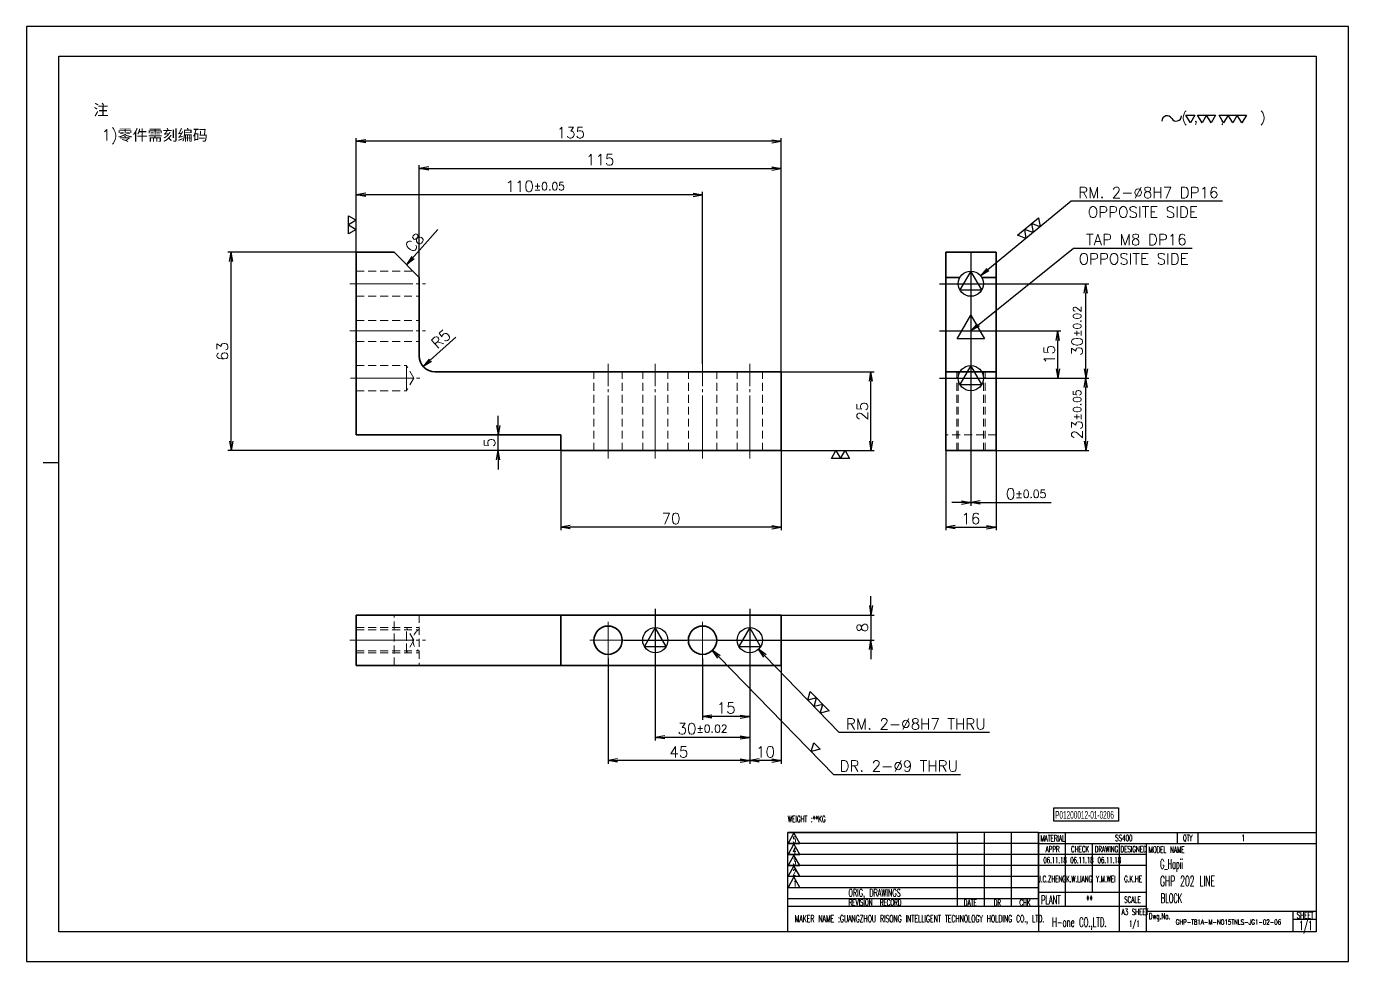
# Model space of a CAD drawing. Header units: millimetres. Extents: x 5606 to 13175, y -3239 to -2051.
# Drawn here: x 9297.2 to 9717.2, y -3239.2 to -2942.2 of the extents above; entities that cross this region are included whole.
import ezdxf
from ezdxf.enums import TextEntityAlignment as Align

# ---------------------------------------------------------------- set-up
doc = ezdxf.new("R2010")
doc.units = ezdxf.units.MM
doc.linetypes.add('CENTER-HOKUTO', pattern=[23, 20, -1, 1, -1])
doc.linetypes.add('HIDDEN-HOKUTO', pattern=[3.8, 2.5, -1.3])
doc.layers.add('AM_7', color=2, linetype='CENTER-HOKUTO', lineweight=30)
doc.layers.add('AM_HID', color=1, linetype='HIDDEN-HOKUTO', lineweight=25)
doc.layers.add('title_frame', color=7, linetype='Continuous')
doc.layers.add('word_dim', color=253, linetype='Continuous')
doc.styles.add('MX_NOTE_STANDARD', font='txt.shx', dxfattribs={"bigfont": 'bigfont.shx'})
doc.styles.get("Standard").update_dxf_attribs({"font": 'romans.shx', "bigfont": 'bigfont.shx'})
doc.dimstyles.new('RS1-1', dxfattribs={"dimtxt": 3.5, "dimasz": 3, "dimexe": 1, "dimexo": 0, "dimgap": 1, "dimtad": 3, "dimdsep": 46, "dimtxsty": 'Standard', "dimblk1": 'OPEN', "dimblk2": 'OPEN', "dimsah": 1, "dimcen": 0, "dimclrd": 256, "dimclre": 256, "dimclrt": 3, "dimazin": 2, "dimtfac": 1, "dimtmove": 0, "dimatfit": 3, "dimldrblk": 'OPEN', "dimfxl": 0, "dimtolj": 1, "dimtzin": 0, "dimarcsym": 0})

# ---------------------------------------------------------------- blocks, each defined once
blk = doc.blocks.new('A$C404331B6')
at = {"layer": 'title_frame'}
for p, q in [((0, -31.5), (0, 0)), ((0, 0), (53.9, 0)), ((79.62, 0), (0, 0)), ((53.9, -23.5), (53.9, 0)), ((62.48, -23.5), (62.48, 0)), ((62.48, -23.5), (62.48, 0)), ((71.05, -23.5), (71.05, 0)), ((71.05, -23.5), (71.05, 0)), ((79.62, 0), (79.62, -31.5)), ((79.62, 0), (167.83, 0)), ((88.2, -23.5), (88.2, 0)), ((123.73, 0), (123.73, -3.5)), ((130.3, 0), (130.3, -3.5)), ((53.9, -3.5), (0, -3.5)), ((79.62, -3.5), (0, -3.5)), ((1.98, -0.12), (0.1, -3.45)), ((0.1, -3.45), (3.86, -3.45)), ((1.98, -3.6), (0.1, -6.92)), ((3.86, -3.45), (1.98, -0.12)), ((3.86, -6.92), (1.98, -3.6)), ((79.62, -3.5), (167.83, -3.5)), ((96.78, -18.9), (96.78, -3.5)), ((105.35, -31.5), (105.35, -3.5)), ((113.92, -31.5), (113.92, -3.5)), ((53.9, -7), (0, -7)), ((79.62, -7), (0, -7)), ((0.1, -6.92), (3.86, -6.92)), ((1.98, -7.13), (0.1, -10.45)), ((3.86, -10.45), (1.98, -7.13)), ((113.92, -7), (79.62, -7)), ((53.9, -10.5), (0, -10.5)), ((79.62, -10.5), (0, -10.5)), ((0.1, -10.45), (3.86, -10.45)), ((1.98, -10.54), (0.1, -13.87)), ((3.86, -13.87), (1.98, -10.54)), ((113.92, -10.5), (79.62, -10.5)), ((53.9, -14), (0, -14)), ((79.62, -14), (0, -14)), ((0.1, -13.87), (3.86, -13.87)), ((1.98, -14.07), (0.1, -17.4)), ((3.86, -17.4), (1.98, -14.07)), ((53.9, -17.5), (0, -17.5)), ((79.62, -17.5), (0, -17.5)), ((53.9, -21), (0, -21)), ((79.62, -21), (0, -21)), ((0.1, -17.4), (3.86, -17.4)), ((79.62, -18.9), (113.92, -18.9)), ((79.62, -23.5), (0, -23.5)), ((113.92, -23.5), (79.62, -23.5)), ((113.92, -25), (167.83, -25)), ((160.48, -25), (160.48, -31.5)), ((160.48, -27.5), (167.83, -27.5)), ((167.83, -31.5), (0, -31.5))]:
    blk.add_line(p, q, dxfattribs=at)
at = {"layer": 'title_frame', "color": 3, "style": 'MX_NOTE_STANDARD', "width": 0.5341}
for s, height, p in [('5', 1.92, (1.59, -3.22)), ('MATERIAL', 1.973, (80.3, -2.79)), ('QTY', 1.973, (125.5, -2.7)), ('4', 1.92, (1.59, -6.7)), ('3', 1.92, (1.59, -10.23)), ('APPR', 1.973, (81.89, -6.26)), ('CHECK', 1.973, (89.99, -6.26)), ('DRAWING', 1.973, (97.51, -6.26)), ('DESIGNED', 1.973, (105.7, -6.26)), ('MODEL NAME', 1.973, (114.63, -6.41)), ('2', 1.92, (1.59, -13.64)), ('1', 1.92, (1.78, -17.17)), ('ORIG, DRAWINGS', 2.4112, (19.27, -20.34)), ('PLANT', 2.74, (80.46, -22.73)), ('SCALE', 1.973, (106.88, -22.28)), ('REVISION  RECORD', 1.9728, (19.32, -23.18)), ('DATE', 1.973, (55.94, -23.26)), ('DR', 1.973, (65.43, -23.27)), ('CHK', 1.973, (73.61, -23.23)), ('MAKER NAME :GUANGZHOU RISONG INTELLIGENT TECHNOLOGY HOLDING CO., LTD.', 2.16, (2.22, -28.43)), ('Dwg.No.', 1.973, (114.71, -27.52)), ('SHEET', 1.973, (161.71, -27.29))]:
    blk.add_text(s, height=height, dxfattribs=at).set_placement(p)
blk = doc.blocks.new('shiage0')
at = {"layer": 'word_dim', "color": 3, "linetype": 'Continuous'}
for centre, start, end in [((1.69, 0), 30, 180), ((4.61, 1.69), 210, 0)]:
    blk.add_arc(centre, 1.69, start, end, dxfattribs=at)
blk = doc.blocks.new('10')
at = {"layer": 'title_frame', "color": 3, "linetype": 'Continuous'}
for points in [[(9.63, 2.65), (8.18, 5.15), (11.07, 5.15)], [(13.31, 2.65), (11.86, 5.15), (17.64, 5.15), (16.2, 2.65), (14.75, 5.15)], [(20.17, 2.65), (18.73, 5.15), (27.4, 5.15), (25.95, 2.65), (24.51, 5.15), (23.06, 2.65), (21.62, 5.15)]]:
    blk.add_lwpolyline(points, close=True, dxfattribs=at)
blk.add_blockref('shiage0', (0.52, 3.24), dxfattribs=at)
blk.add_text('( ,   ,     )', height=3, dxfattribs=at).set_placement((6.84, 2.97))
blk = doc.blocks.new('_Open')
at = {"color": 0, "lineweight": -2}
for p, q in [((-1, 0.17), (0, 0)), ((-1, -0.17), (0, 0)), ((0, 0), (-1, 0))]:
    blk.add_line(p, q, dxfattribs=at)
blk = doc.blocks.new('*D114')
at = {"layer": 'DEFPOINTS', "color": 0, "linetype": 'Continuous', "ltscale": 2}
for p in [(9536.93, -3051.89), (9565.44, -3051.89), (9536.93, -3076.89)]:
    blk.add_point(p, dxfattribs=at)
at = {"layer": 'word_dim', "linetype": 'Continuous', "lineweight": -2, "ltscale": 2}
for p, q in [((9536.93, -3051.89), (9566.44, -3051.89)), ((9565.44, -3073.89), (9565.44, -3054.89)), ((9536.93, -3076.89), (9566.44, -3076.89))]:
    blk.add_line(p, q, dxfattribs=at)
at = {"layer": 'word_dim', "linetype": 'Continuous', "lineweight": -2, "ltscale": 2, "xscale": 3, "yscale": 3, "zscale": 3}
for p, rotation in [((9565.44, -3051.89), 90), ((9565.44, -3076.89), 270)]:
    blk.add_blockref('_Open', p, dxfattribs=dict(at, rotation=rotation))
at = {"layer": 'word_dim', "color": 3, "linetype": 'Continuous', "ltscale": 2, "insert": (9562.69, -3064.39), "char_height": 3.5, "attachment_point": 5, "rotation": 90}
blk.add_mtext('\\A1;25', dxfattribs=at)
blk = doc.blocks.new('*D115')
at = {"layer": 'DEFPOINTS', "color": 0, "linetype": 'Continuous', "ltscale": 2}
for p in [(9466.93, -3076.89), (9536.93, -3076.89), (9466.93, -3101.23)]:
    blk.add_point(p, dxfattribs=at)
at = {"layer": 'word_dim', "linetype": 'Continuous', "lineweight": -2, "ltscale": 2}
for p, q in [((9466.93, -3076.89), (9466.93, -3102.23)), ((9536.93, -3076.89), (9536.93, -3102.23)), ((9533.93, -3101.23), (9469.93, -3101.23))]:
    blk.add_line(p, q, dxfattribs=at)
at = {"layer": 'word_dim', "linetype": 'Continuous', "lineweight": -2, "ltscale": 2, "xscale": 3, "yscale": 3, "zscale": 3, "rotation": 180}
blk.add_blockref('_Open', (9466.93, -3101.23), dxfattribs=at)
at = {"layer": 'word_dim', "linetype": 'Continuous', "lineweight": -2, "ltscale": 2, "xscale": 3, "yscale": 3, "zscale": 3}
blk.add_blockref('_Open', (9536.93, -3101.23), dxfattribs=at)
at = {"layer": 'word_dim', "color": 3, "linetype": 'Continuous', "ltscale": 2, "insert": (9501.93, -3098.48), "char_height": 3.5, "attachment_point": 5}
blk.add_mtext('\\A1;70', dxfattribs=at)
blk = doc.blocks.new('*D116')
at = {"layer": 'DEFPOINTS', "color": 0, "linetype": 'Continuous', "ltscale": 2}
for p in [(9401.93, -2978.67), (9401.93, -3013.89), (9536.93, -3051.89)]:
    blk.add_point(p, dxfattribs=at)
at = {"layer": 'word_dim', "linetype": 'Continuous', "lineweight": -2, "ltscale": 2}
for p, q in [((9401.93, -3013.89), (9401.93, -2977.67)), ((9536.93, -3051.89), (9536.93, -2977.67)), ((9533.93, -2978.67), (9404.93, -2978.67))]:
    blk.add_line(p, q, dxfattribs=at)
at = {"layer": 'word_dim', "linetype": 'Continuous', "lineweight": -2, "ltscale": 2, "xscale": 3, "yscale": 3, "zscale": 3, "rotation": 180}
blk.add_blockref('_Open', (9401.93, -2978.67), dxfattribs=at)
at = {"layer": 'word_dim', "linetype": 'Continuous', "lineweight": -2, "ltscale": 2, "xscale": 3, "yscale": 3, "zscale": 3}
blk.add_blockref('_Open', (9536.93, -2978.67), dxfattribs=at)
at = {"layer": 'word_dim', "color": 3, "linetype": 'Continuous', "ltscale": 2, "insert": (9470.07, -2975.92), "char_height": 3.5, "attachment_point": 5}
blk.add_mtext('\\A1;135', dxfattribs=at)
blk = doc.blocks.new('*D117')
at = {"layer": 'DEFPOINTS', "color": 0, "linetype": 'Continuous', "ltscale": 2}
for p in [(9536.93, -2987.28), (9421.93, -3021.89), (9536.93, -3051.89)]:
    blk.add_point(p, dxfattribs=at)
at = {"layer": 'word_dim', "linetype": 'Continuous', "lineweight": -2, "ltscale": 2}
for p, q in [((9421.93, -3021.89), (9421.93, -2986.28)), ((9424.93, -2987.28), (9533.93, -2987.28)), ((9536.93, -3051.89), (9536.93, -2986.28))]:
    blk.add_line(p, q, dxfattribs=at)
at = {"layer": 'word_dim', "linetype": 'Continuous', "lineweight": -2, "ltscale": 2, "xscale": 3, "yscale": 3, "zscale": 3, "rotation": 180}
blk.add_blockref('_Open', (9421.93, -2987.28), dxfattribs=at)
at = {"layer": 'word_dim', "linetype": 'Continuous', "lineweight": -2, "ltscale": 2, "xscale": 3, "yscale": 3, "zscale": 3}
blk.add_blockref('_Open', (9536.93, -2987.28), dxfattribs=at)
at = {"layer": 'word_dim', "color": 3, "linetype": 'Continuous', "ltscale": 2, "insert": (9479.43, -2984.53), "char_height": 3.5, "attachment_point": 5}
blk.add_mtext('\\A1;115', dxfattribs=at)
blk = doc.blocks.new('*D118')
at = {"layer": 'DEFPOINTS', "color": 0, "linetype": 'Continuous', "ltscale": 2}
for p in [(9426.93, -3046.89), (9423.22, -3050.25)]:
    blk.add_point(p, dxfattribs=at)
at = {"layer": 'word_dim', "linetype": 'Continuous', "lineweight": -2, "ltscale": 2}
blk.add_line((9433.51, -3040.93), (9425.45, -3048.23), dxfattribs=at)
at = {"layer": 'word_dim', "linetype": 'Continuous', "lineweight": -2, "ltscale": 2, "xscale": 3, "yscale": 3, "zscale": 3, "rotation": 222.1632521330685}
blk.add_blockref('_Open', (9423.22, -3050.25), dxfattribs=at)
at = {"layer": 'word_dim', "color": 3, "linetype": 'Continuous', "ltscale": 2, "insert": (9428.83, -3041.46), "char_height": 3.5, "attachment_point": 5, "rotation": 42.1633}
blk.add_mtext('\\A1;R5', dxfattribs=at)
blk = doc.blocks.new('*D119')
at = {"layer": 'DEFPOINTS', "color": 0, "linetype": 'Continuous', "ltscale": 2}
for p in [(9362.18, -3013.89), (9401.93, -3013.89), (9466.93, -3076.89)]:
    blk.add_point(p, dxfattribs=at)
at = {"layer": 'word_dim', "linetype": 'Continuous', "lineweight": -2, "ltscale": 2}
for p, q in [((9401.93, -3013.89), (9361.18, -3013.89)), ((9362.18, -3073.89), (9362.18, -3016.89)), ((9466.93, -3076.89), (9361.18, -3076.89))]:
    blk.add_line(p, q, dxfattribs=at)
at = {"layer": 'word_dim', "linetype": 'Continuous', "lineweight": -2, "ltscale": 2, "xscale": 3, "yscale": 3, "zscale": 3}
for p, rotation in [((9362.18, -3013.89), 90), ((9362.18, -3076.89), 270)]:
    blk.add_blockref('_Open', p, dxfattribs=dict(at, rotation=rotation))
at = {"layer": 'word_dim', "color": 3, "linetype": 'Continuous', "ltscale": 2, "insert": (9359.43, -3045.39), "char_height": 3.5, "attachment_point": 5, "rotation": 90}
blk.add_mtext('\\A1;63', dxfattribs=at)
blk = doc.blocks.new('*D120')
at = {"layer": 'DEFPOINTS', "color": 0, "linetype": 'Continuous', "ltscale": 2}
for p in [(9447.04, -3071.89), (9466.93, -3071.89), (9466.93, -3076.89)]:
    blk.add_point(p, dxfattribs=at)
at = {"layer": 'word_dim', "linetype": 'Continuous', "lineweight": -2, "ltscale": 2}
for p, q in [((9447.04, -3068.89), (9447.04, -3065.89)), ((9466.93, -3071.89), (9446.04, -3071.89)), ((9447.04, -3076.89), (9447.04, -3071.89)), ((9466.93, -3076.89), (9446.04, -3076.89)), ((9447.04, -3079.89), (9447.04, -3082.89))]:
    blk.add_line(p, q, dxfattribs=at)
at = {"layer": 'word_dim', "linetype": 'Continuous', "lineweight": -2, "ltscale": 2, "xscale": 3, "yscale": 3, "zscale": 3}
for p, rotation in [((9447.04, -3071.89), 270), ((9447.04, -3076.89), 90)]:
    blk.add_blockref('_Open', p, dxfattribs=dict(at, rotation=rotation))
at = {"layer": 'word_dim', "color": 3, "linetype": 'Continuous', "ltscale": 2, "insert": (9444.29, -3074.39), "char_height": 3.5, "attachment_point": 5, "rotation": 90}
blk.add_mtext('\\A1;5', dxfattribs=at)
blk = doc.blocks.new('*D121')
at = {"layer": 'DEFPOINTS', "color": 0, "linetype": 'Continuous', "ltscale": 2}
for p in [(9589.17, -3076.89), (9605.17, -3076.89), (9605.17, -3101.23)]:
    blk.add_point(p, dxfattribs=at)
at = {"layer": 'word_dim', "linetype": 'Continuous', "lineweight": -2, "ltscale": 2}
for p, q in [((9589.17, -3076.89), (9589.17, -3102.23)), ((9605.17, -3076.89), (9605.17, -3102.23)), ((9592.17, -3101.23), (9602.17, -3101.23))]:
    blk.add_line(p, q, dxfattribs=at)
at = {"layer": 'word_dim', "linetype": 'Continuous', "lineweight": -2, "ltscale": 2, "xscale": 3, "yscale": 3, "zscale": 3, "rotation": 180}
blk.add_blockref('_Open', (9589.17, -3101.23), dxfattribs=at)
at = {"layer": 'word_dim', "linetype": 'Continuous', "lineweight": -2, "ltscale": 2, "xscale": 3, "yscale": 3, "zscale": 3}
blk.add_blockref('_Open', (9605.17, -3101.23), dxfattribs=at)
at = {"layer": 'word_dim', "color": 3, "linetype": 'Continuous', "ltscale": 2, "insert": (9597.17, -3098.48), "char_height": 3.5, "attachment_point": 5}
blk.add_mtext('\\A1;16', dxfattribs=at)
blk = doc.blocks.new('MARK_8PIN')
at = {"color": 3, "linetype": 'Continuous'}
blk.add_lwpolyline([(0, 4), (-3.46, -2), (3.46, -2)], close=True, dxfattribs=at)
blk.add_circle((0, 0), 4, dxfattribs=at)
blk = doc.blocks.new('MARK_CENTER')
at = {"color": 2, "linetype": 'CENTER-HOKUTO'}
for p, q in [((0, 10), (0, -10)), ((-10, 0), (10, 0))]:
    blk.add_line(p, q, dxfattribs=at)
blk = doc.blocks.new('*D122')
at = {"layer": 'DEFPOINTS', "color": 0, "linetype": 'Continuous', "ltscale": 2}
for p in [(9536.93, -3129.13), (9536.93, -3137.13), (9565.44, -3137.13)]:
    blk.add_point(p, dxfattribs=at)
at = {"layer": 'word_dim', "linetype": 'Continuous', "lineweight": -2, "ltscale": 2}
for p, q in [((9565.44, -3126.13), (9565.44, -3123.13)), ((9536.93, -3129.13), (9566.44, -3129.13)), ((9565.44, -3129.13), (9565.44, -3137.13)), ((9536.93, -3137.13), (9566.44, -3137.13)), ((9565.44, -3140.13), (9565.44, -3143.13))]:
    blk.add_line(p, q, dxfattribs=at)
at = {"layer": 'word_dim', "linetype": 'Continuous', "lineweight": -2, "ltscale": 2, "xscale": 3, "yscale": 3, "zscale": 3}
for p, rotation in [((9565.44, -3129.13), 270), ((9565.44, -3137.13), 90)]:
    blk.add_blockref('_Open', p, dxfattribs=dict(at, rotation=rotation))
at = {"layer": 'word_dim', "color": 3, "linetype": 'Continuous', "ltscale": 2, "insert": (9562.69, -3133.13), "char_height": 3.5, "attachment_point": 5, "rotation": 90}
blk.add_mtext('\\A1;8', dxfattribs=at)
blk = doc.blocks.new('*D123')
at = {"layer": 'DEFPOINTS', "color": 0, "linetype": 'Continuous', "ltscale": 2}
for p in [(9536.93, -3145.13), (9526.93, -3147.13), (9526.93, -3175.36)]:
    blk.add_point(p, dxfattribs=at)
at = {"layer": 'word_dim', "linetype": 'Continuous', "lineweight": -2, "ltscale": 2}
for p, q in [((9536.93, -3145.13), (9536.93, -3176.36)), ((9526.93, -3147.13), (9526.93, -3176.36)), ((9533.93, -3175.36), (9529.93, -3175.36))]:
    blk.add_line(p, q, dxfattribs=at)
at = {"layer": 'word_dim', "linetype": 'Continuous', "lineweight": -2, "ltscale": 2, "xscale": 3, "yscale": 3, "zscale": 3, "rotation": 180}
blk.add_blockref('_Open', (9526.93, -3175.36), dxfattribs=at)
at = {"layer": 'word_dim', "linetype": 'Continuous', "lineweight": -2, "ltscale": 2, "xscale": 3, "yscale": 3, "zscale": 3}
blk.add_blockref('_Open', (9536.93, -3175.36), dxfattribs=at)
at = {"layer": 'word_dim', "color": 3, "linetype": 'Continuous', "ltscale": 2, "insert": (9531.93, -3172.61), "char_height": 3.5, "attachment_point": 5}
blk.add_mtext('\\A1;10', dxfattribs=at)
blk = doc.blocks.new('*D124')
at = {"layer": 'DEFPOINTS', "color": 0, "linetype": 'Continuous', "ltscale": 2}
for p in [(9496.93, -3147.13), (9526.93, -3147.13), (9496.93, -3167.99)]:
    blk.add_point(p, dxfattribs=at)
at = {"layer": 'word_dim', "linetype": 'Continuous', "lineweight": -2, "ltscale": 2}
for p, q in [((9496.93, -3147.13), (9496.93, -3168.99)), ((9526.93, -3147.13), (9526.93, -3168.99)), ((9523.93, -3167.99), (9499.93, -3167.99))]:
    blk.add_line(p, q, dxfattribs=at)
at = {"layer": 'word_dim', "linetype": 'Continuous', "lineweight": -2, "ltscale": 2, "xscale": 3, "yscale": 3, "zscale": 3, "rotation": 180}
blk.add_blockref('_Open', (9496.93, -3167.99), dxfattribs=at)
at = {"layer": 'word_dim', "linetype": 'Continuous', "lineweight": -2, "ltscale": 2, "xscale": 3, "yscale": 3, "zscale": 3}
blk.add_blockref('_Open', (9526.93, -3167.99), dxfattribs=at)
at = {"layer": 'word_dim', "color": 3, "linetype": 'Continuous', "ltscale": 2, "insert": (9511.93, -3165.24), "char_height": 3.5, "attachment_point": 5}
blk.add_mtext('\\A1;30{\\H0.715x;%%p0.02}', dxfattribs=at)
blk = doc.blocks.new('*D125')
at = {"layer": 'DEFPOINTS', "color": 0, "linetype": 'Continuous', "ltscale": 2}
for p in [(9511.93, -3142.98), (9526.93, -3147.13), (9511.93, -3161.41)]:
    blk.add_point(p, dxfattribs=at)
at = {"layer": 'word_dim', "linetype": 'Continuous', "lineweight": -2, "ltscale": 2}
for p, q in [((9511.93, -3142.98), (9511.93, -3162.41)), ((9526.93, -3147.13), (9526.93, -3162.41)), ((9523.93, -3161.41), (9514.93, -3161.41))]:
    blk.add_line(p, q, dxfattribs=at)
at = {"layer": 'word_dim', "linetype": 'Continuous', "lineweight": -2, "ltscale": 2, "xscale": 3, "yscale": 3, "zscale": 3, "rotation": 180}
blk.add_blockref('_Open', (9511.93, -3161.41), dxfattribs=at)
at = {"layer": 'word_dim', "linetype": 'Continuous', "lineweight": -2, "ltscale": 2, "xscale": 3, "yscale": 3, "zscale": 3}
blk.add_blockref('_Open', (9526.93, -3161.41), dxfattribs=at)
at = {"layer": 'word_dim', "color": 3, "linetype": 'Continuous', "ltscale": 2, "insert": (9519.43, -3158.66), "char_height": 3.5, "attachment_point": 5}
blk.add_mtext('\\A1;15', dxfattribs=at)
blk = doc.blocks.new('*D126')
at = {"layer": 'DEFPOINTS', "color": 0, "linetype": 'Continuous', "ltscale": 2}
for p in [(9481.93, -3142.98), (9526.93, -3147.13), (9481.93, -3175.36)]:
    blk.add_point(p, dxfattribs=at)
at = {"layer": 'word_dim', "linetype": 'Continuous', "lineweight": -2, "ltscale": 2}
for p, q in [((9481.93, -3142.98), (9481.93, -3176.36)), ((9526.93, -3147.13), (9526.93, -3176.36)), ((9523.93, -3175.36), (9484.93, -3175.36))]:
    blk.add_line(p, q, dxfattribs=at)
at = {"layer": 'word_dim', "linetype": 'Continuous', "lineweight": -2, "ltscale": 2, "xscale": 3, "yscale": 3, "zscale": 3, "rotation": 180}
blk.add_blockref('_Open', (9481.93, -3175.36), dxfattribs=at)
at = {"layer": 'word_dim', "linetype": 'Continuous', "lineweight": -2, "ltscale": 2, "xscale": 3, "yscale": 3, "zscale": 3}
blk.add_blockref('_Open', (9526.93, -3175.36), dxfattribs=at)
at = {"layer": 'word_dim', "color": 3, "linetype": 'Continuous', "ltscale": 2, "insert": (9504.43, -3172.61), "char_height": 3.5, "attachment_point": 5}
blk.add_mtext('\\A1;45', dxfattribs=at)
blk = doc.blocks.new('*D127')
at = {"layer": 'DEFPOINTS', "color": 0, "linetype": 'Continuous', "ltscale": 2}
for p in [(9524.15, -3134.26), (9529.71, -3140.01)]:
    blk.add_point(p, dxfattribs=at)
at = {"layer": 'word_dim', "linetype": 'Continuous', "lineweight": -2, "ltscale": 2}
for p, q in [((9555.34, -3166.49), (9531.8, -3142.16)), ((9603.04, -3166.49), (9555.34, -3166.49))]:
    blk.add_line(p, q, dxfattribs=at)
at = {"layer": 'word_dim', "linetype": 'Continuous', "lineweight": -2, "ltscale": 2, "xscale": 3, "yscale": 3, "zscale": 3, "rotation": 134.0529559929655}
blk.add_blockref('_Open', (9529.71, -3140.01), dxfattribs=at)
at = {"layer": 'word_dim', "color": 3, "linetype": 'Continuous', "ltscale": 2, "insert": (9579.69, -3163.74), "char_height": 3.5, "attachment_point": 5}
blk.add_mtext('\\A1;RM. 2-∅8H7 THRU', dxfattribs=at)
blk = doc.blocks.new('shiage3')
at = {"layer": 'word_dim', "color": 3, "linetype": 'Continuous'}
for p, q in [((-1.44, 2.5), (7.22, 2.5)), ((0, 0), (-1.44, 2.5)), ((1.44, 2.5), (0, 0)), ((2.89, 0), (1.44, 2.5)), ((4.33, 2.5), (2.89, 0)), ((5.77, 0), (4.33, 2.5)), ((7.22, 2.5), (5.77, 0))]:
    blk.add_line(p, q, dxfattribs=at)
blk = doc.blocks.new('*D128')
at = {"layer": 'DEFPOINTS', "color": 0, "linetype": 'Continuous', "ltscale": 2}
for p in [(9508.78, -3133.91), (9515.08, -3140.35)]:
    blk.add_point(p, dxfattribs=at)
at = {"layer": 'word_dim', "linetype": 'Continuous', "lineweight": -2, "ltscale": 2}
for p, q in [((9553.68, -3179.85), (9517.17, -3142.49)), ((9593.88, -3179.85), (9553.68, -3179.85))]:
    blk.add_line(p, q, dxfattribs=at)
at = {"layer": 'word_dim', "linetype": 'Continuous', "lineweight": -2, "ltscale": 2, "xscale": 3, "yscale": 3, "zscale": 3, "rotation": 134.3438970497246}
blk.add_blockref('_Open', (9515.08, -3140.35), dxfattribs=at)
at = {"layer": 'word_dim', "color": 3, "linetype": 'Continuous', "ltscale": 2, "insert": (9574.28, -3177.1), "char_height": 3.5, "attachment_point": 5}
blk.add_mtext('\\A1;DR. 2-∅9 THRU', dxfattribs=at)
blk = doc.blocks.new('shiage1')
at = {"layer": 'word_dim', "color": 3, "linetype": 'Continuous'}
for p, q in [((0, 0), (-1.44, 2.5)), ((-1.44, 2.5), (1.44, 2.5)), ((1.44, 2.5), (0, 0))]:
    blk.add_line(p, q, dxfattribs=at)
blk = doc.blocks.new('*D129')
at = {"layer": 'DEFPOINTS', "color": 0, "linetype": 'Continuous', "ltscale": 2}
for p in [(9401.93, -2995.7), (9401.93, -3013.89), (9511.93, -3049.39)]:
    blk.add_point(p, dxfattribs=at)
at = {"layer": 'word_dim', "linetype": 'Continuous', "lineweight": -2, "ltscale": 2}
for p, q in [((9401.93, -3013.89), (9401.93, -2994.7)), ((9508.93, -2995.7), (9404.93, -2995.7)), ((9511.93, -3049.39), (9511.93, -2994.7))]:
    blk.add_line(p, q, dxfattribs=at)
at = {"layer": 'word_dim', "linetype": 'Continuous', "lineweight": -2, "ltscale": 2, "xscale": 3, "yscale": 3, "zscale": 3, "rotation": 180}
blk.add_blockref('_Open', (9401.93, -2995.7), dxfattribs=at)
at = {"layer": 'word_dim', "linetype": 'Continuous', "lineweight": -2, "ltscale": 2, "xscale": 3, "yscale": 3, "zscale": 3}
blk.add_blockref('_Open', (9511.93, -2995.7), dxfattribs=at)
at = {"layer": 'word_dim', "color": 3, "linetype": 'Continuous', "ltscale": 2, "insert": (9458.77, -2992.95), "char_height": 3.5, "attachment_point": 5}
blk.add_mtext('\\A1;110{\\H0.715x;%%p0.05}', dxfattribs=at)
blk = doc.blocks.new('MARK_M8BOLT')
at = {"color": 3, "linetype": 'Continuous'}
for p, q in [((-2.17, -1.25), (0, 2.5)), ((0, 2.5), (2.17, -1.25)), ((2.17, -1.25), (-2.17, -1.25))]:
    blk.add_line(p, q, dxfattribs=at)
blk = doc.blocks.new('*D130')
at = {"layer": 'DEFPOINTS', "color": 0, "linetype": 'Continuous', "ltscale": 2}
for p in [(9607.17, -3053.89), (9633.68, -3053.89), (9605.17, -3076.89)]:
    blk.add_point(p, dxfattribs=at)
at = {"layer": 'word_dim', "linetype": 'Continuous', "lineweight": -2, "ltscale": 2}
for p, q in [((9607.17, -3053.89), (9634.68, -3053.89)), ((9633.68, -3073.89), (9633.68, -3056.89)), ((9605.17, -3076.89), (9634.68, -3076.89))]:
    blk.add_line(p, q, dxfattribs=at)
at = {"layer": 'word_dim', "linetype": 'Continuous', "lineweight": -2, "ltscale": 2, "xscale": 3, "yscale": 3, "zscale": 3}
for p, rotation in [((9633.68, -3053.89), 90), ((9633.68, -3076.89), 270)]:
    blk.add_blockref('_Open', p, dxfattribs=dict(at, rotation=rotation))
at = {"layer": 'word_dim', "color": 3, "linetype": 'Continuous', "ltscale": 2, "insert": (9630.93, -3065.39), "char_height": 3.5, "attachment_point": 5, "rotation": 90}
blk.add_mtext('\\A1;23{\\H0.715x;%%p0.05}', dxfattribs=at)
blk = doc.blocks.new('*D131')
at = {"layer": 'DEFPOINTS', "color": 0, "linetype": 'Continuous', "ltscale": 2}
for p in [(9607.17, -3023.89), (9633.68, -3023.89), (9607.17, -3053.89)]:
    blk.add_point(p, dxfattribs=at)
at = {"layer": 'word_dim', "linetype": 'Continuous', "lineweight": -2, "ltscale": 2}
for p, q in [((9607.17, -3023.89), (9634.68, -3023.89)), ((9633.68, -3050.89), (9633.68, -3026.89)), ((9607.17, -3053.89), (9634.68, -3053.89))]:
    blk.add_line(p, q, dxfattribs=at)
at = {"layer": 'word_dim', "linetype": 'Continuous', "lineweight": -2, "ltscale": 2, "xscale": 3, "yscale": 3, "zscale": 3}
for p, rotation in [((9633.68, -3023.89), 90), ((9633.68, -3053.89), 270)]:
    blk.add_blockref('_Open', p, dxfattribs=dict(at, rotation=rotation))
at = {"layer": 'word_dim', "color": 3, "linetype": 'Continuous', "ltscale": 2, "insert": (9630.93, -3038.89), "char_height": 3.5, "attachment_point": 5, "rotation": 90}
blk.add_mtext('\\A1;30{\\H0.715x;%%p0.02}', dxfattribs=at)
blk = doc.blocks.new('*D132')
at = {"layer": 'DEFPOINTS', "color": 0, "linetype": 'Continuous', "ltscale": 2}
for p in [(9607.17, -3038.89), (9624.8, -3038.89), (9607.17, -3053.89)]:
    blk.add_point(p, dxfattribs=at)
at = {"layer": 'word_dim', "linetype": 'Continuous', "lineweight": -2, "ltscale": 2}
for p, q in [((9607.17, -3038.89), (9625.8, -3038.89)), ((9624.8, -3050.89), (9624.8, -3041.89)), ((9607.17, -3053.89), (9625.8, -3053.89))]:
    blk.add_line(p, q, dxfattribs=at)
at = {"layer": 'word_dim', "linetype": 'Continuous', "lineweight": -2, "ltscale": 2, "xscale": 3, "yscale": 3, "zscale": 3}
for p, rotation in [((9624.8, -3038.89), 90), ((9624.8, -3053.89), 270)]:
    blk.add_blockref('_Open', p, dxfattribs=dict(at, rotation=rotation))
at = {"layer": 'word_dim', "color": 3, "linetype": 'Continuous', "ltscale": 2, "insert": (9622.05, -3046.39), "char_height": 3.5, "attachment_point": 5, "rotation": 90}
blk.add_mtext('\\A1;15', dxfattribs=at)
blk = doc.blocks.new('*D133')
at = {"layer": 'DEFPOINTS', "color": 0, "linetype": 'Continuous', "ltscale": 2}
for p in [(9597.17, -3063.89), (9597.17, -3079.39), (9597.17, -3093.41)]:
    blk.add_point(p, dxfattribs=at)
at = {"layer": 'word_dim', "linetype": 'Continuous', "lineweight": -2, "ltscale": 2}
for p, q in [((9597.17, -3063.89), (9597.17, -3094.41)), ((9597.17, -3079.39), (9597.17, -3094.41)), ((9594.17, -3093.41), (9591.17, -3093.41)), ((9600.17, -3093.41), (9622.67, -3093.41))]:
    blk.add_line(p, q, dxfattribs=at)
at = {"layer": 'word_dim', "linetype": 'Continuous', "lineweight": -2, "ltscale": 2, "xscale": 3, "yscale": 3, "zscale": 3}
blk.add_blockref('_Open', (9597.17, -3093.41), dxfattribs=at)
at = {"layer": 'word_dim', "linetype": 'Continuous', "lineweight": -2, "ltscale": 2, "xscale": 3, "yscale": 3, "zscale": 3, "rotation": 180}
blk.add_blockref('_Open', (9597.17, -3093.41), dxfattribs=at)
at = {"layer": 'word_dim', "color": 3, "linetype": 'Continuous', "ltscale": 2, "insert": (9614.72, -3090.66), "char_height": 3.5, "attachment_point": 5}
blk.add_mtext('\\A1;0{\\H0.715x;%%p0.05}', dxfattribs=at)
blk = doc.blocks.new('*D134')
at = {"layer": 'DEFPOINTS', "color": 0, "linetype": 'Continuous', "ltscale": 2}
for p in [(9600.26, -3021.35), (9594.08, -3026.43)]:
    blk.add_point(p, dxfattribs=at)
at = {"layer": 'word_dim', "linetype": 'Continuous', "lineweight": -2, "ltscale": 2}
for p, q in [((9629.04, -2997.69), (9602.58, -3019.45)), ((9677.07, -2997.69), (9629.04, -2997.69))]:
    blk.add_line(p, q, dxfattribs=at)
at = {"layer": 'word_dim', "linetype": 'Continuous', "lineweight": -2, "ltscale": 2, "xscale": 3, "yscale": 3, "zscale": 3, "rotation": 219.4232451876811}
blk.add_blockref('_Open', (9600.26, -3021.35), dxfattribs=at)
at = {"layer": 'word_dim', "color": 3, "linetype": 'Continuous', "ltscale": 2, "insert": (9653.56, -2994.94), "char_height": 3.5, "attachment_point": 5}
blk.add_mtext('\\A1;RM. 2-∅8H7 DP16', dxfattribs=at)

msp = doc.modelspace()

# ---------------------------------------------------------------- linework, layer by layer
at = {"color": 7, "lineweight": 35, "ltscale": 0.3}
msp.add_line((9413.93, -3013.891), (9401.93, -3013.891), dxfattribs=at)
at = {"color": 7, "lineweight": 35}
for p, q in [((9401.93, -3013.891), (9401.93, -3071.891)), ((9421.93, -3046.891), (9421.93, -3021.891)), ((9589.17, -3046.891), (9589.17, -3021.891)), ((9605.17, -3021.891), (9605.17, -3046.891)), ((9426.93, -3051.891), (9536.93, -3051.891)), ((9536.93, -3076.891), (9536.93, -3051.891)), ((9589.17, -3076.891), (9589.17, -3051.891)), ((9605.17, -3076.891), (9605.17, -3051.891)), ((9401.93, -3071.891), (9466.93, -3071.891)), ((9536.93, -3076.891), (9466.93, -3076.891)), ((9401.93, -3129.131), (9466.93, -3129.131)), ((9536.93, -3129.131), (9466.93, -3129.131)), ((9401.93, -3145.131), (9466.93, -3145.131)), ((9466.93, -3145.131), (9536.93, -3145.131))]:
    msp.add_line(p, q, dxfattribs=at)
at = {"color": 7, "lineweight": 35, "ltscale": 0.282843}
msp.add_line((9421.93, -3021.891), (9413.93, -3013.891), dxfattribs=at)
at = {"color": 7, "lineweight": 35, "ltscale": 0.4}
for p, q in [((9605.17, -3013.891), (9589.17, -3013.891)), ((9605.17, -3051.891), (9589.17, -3051.891)), ((9605.17, -3076.891), (9589.17, -3076.891)), ((9401.93, -3145.131), (9401.93, -3129.131)), ((9466.93, -3145.131), (9466.93, -3129.131)), ((9536.93, -3145.131), (9536.93, -3129.131))]:
    msp.add_line(p, q, dxfattribs=at)
at = {"color": 7, "lineweight": 35, "ltscale": 0.2}
for p, q in [((9589.17, -3021.891), (9589.17, -3013.891)), ((9605.17, -3013.891), (9605.17, -3021.891))]:
    msp.add_line(p, q, dxfattribs=at)
at = {"color": 7, "lineweight": 35, "ltscale": 0.113397}
for p, q in [((9593.706, -3021.891), (9589.17, -3021.891)), ((9605.17, -3021.891), (9600.634, -3021.891))]:
    msp.add_line(p, q, dxfattribs=at)
at = {"color": 7, "lineweight": 35, "ltscale": 0.125}
for p, q in [((9589.17, -3046.891), (9589.17, -3051.891)), ((9605.17, -3046.891), (9605.17, -3051.891)), ((9466.93, -3076.891), (9466.93, -3071.891))]:
    msp.add_line(p, q, dxfattribs=at)
at = {"color": 7, "lineweight": 35}
for centre in [(9481.93, -3137.131), (9511.93, -3137.131)]:
    msp.add_circle(centre, 4.5, dxfattribs=at)
msp.add_arc((9426.93, -3046.891), 5, 180.00001, 270, dxfattribs=at)
at = {"layer": 'AM_7', "color": 2, "lineweight": 13}
for p, q in [((9597.17, -3018.691), (9597.17, -3029.091)), ((9399.93, -3023.891), (9423.93, -3023.891)), ((9399.93, -3038.891), (9423.93, -3038.891)), ((9597.17, -3048.691), (9597.17, -3059.091)), ((9481.93, -3079.391), (9481.93, -3049.391)), ((9496.93, -3079.391), (9496.93, -3049.391)), ((9511.93, -3079.391), (9511.93, -3049.391)), ((9526.93, -3079.391), (9526.93, -3049.391)), ((9597.17, -3079.391), (9597.17, -3049.391)), ((9400.099, -3053.891), (9422.071, -3053.891)), ((9602.37, -3053.891), (9591.97, -3053.891)), ((9481.93, -3131.281), (9481.93, -3142.981)), ((9511.93, -3131.281), (9511.93, -3142.981)), ((9399.93, -3137.131), (9423.93, -3137.131)), ((9487.78, -3137.131), (9476.08, -3137.131)), ((9517.78, -3137.131), (9506.08, -3137.131)), ((9532.13, -3137.131), (9521.73, -3137.131))]:
    msp.add_line(p, q, dxfattribs=at)
at = {"layer": 'AM_HID', "color": 1, "lineweight": 13}
for p, q in [((9401.93, -3019.891), (9419.93, -3019.891)), ((9401.93, -3027.891), (9421.93, -3027.891)), ((9401.93, -3035.567), (9421.93, -3035.567)), ((9401.93, -3042.214), (9421.93, -3042.214)), ((9401.93, -3049.891), (9417.93, -3049.891)), ((9417.93, -3055.808), (9417.93, -3049.891)), ((9420.239, -3053.891), (9417.93, -3049.891)), ((9417.93, -3057.891), (9417.93, -3051.973)), ((9477.43, -3076.891), (9477.43, -3051.891)), ((9486.43, -3076.891), (9486.43, -3051.891)), ((9492.93, -3076.891), (9492.93, -3051.891)), ((9500.93, -3076.891), (9500.93, -3051.891)), ((9507.43, -3076.891), (9507.43, -3051.891)), ((9516.43, -3076.891), (9516.43, -3051.891)), ((9522.93, -3076.891), (9522.93, -3051.891)), ((9530.93, -3076.891), (9530.93, -3051.891)), ((9592.67, -3076.891), (9592.67, -3051.891)), ((9592.67, -3076.891), (9592.67, -3051.891)), ((9593.17, -3076.891), (9593.17, -3051.891)), ((9593.17, -3076.891), (9593.17, -3051.891)), ((9601.17, -3076.891), (9601.17, -3051.891)), ((9601.17, -3076.891), (9601.17, -3051.891)), ((9601.67, -3076.891), (9601.67, -3051.891)), ((9601.67, -3076.891), (9601.67, -3051.891)), ((9420.239, -3053.891), (9417.93, -3057.891)), ((9401.93, -3057.891), (9417.93, -3057.891)), ((9605.17, -3071.891), (9589.17, -3071.891)), ((9401.93, -3133.131), (9421.93, -3133.131)), ((9401.93, -3133.131), (9417.93, -3133.131)), ((9413.93, -3145.131), (9413.93, -3129.131)), ((9417.93, -3140.641), (9417.93, -3133.131)), ((9420.239, -3137.131), (9417.93, -3133.131)), ((9421.93, -3129.131), (9421.93, -3145.131)), ((9401.93, -3133.807), (9421.93, -3133.807)), ((9417.93, -3141.131), (9417.93, -3133.621)), ((9420.239, -3137.131), (9417.93, -3141.131)), ((9401.93, -3140.454), (9421.93, -3140.454)), ((9401.93, -3141.131), (9421.93, -3141.131)), ((9401.93, -3141.131), (9417.93, -3141.131))]:
    msp.add_line(p, q, dxfattribs=at)
msp.add_arc((9423.93, -3137.131), 4, 120.00182, 239.99862, dxfattribs=at)
at = {"layer": 'title_frame'}
for p, q in [((9302.479, -3080.693), (9307.479, -3080.693)), ((9623.525, -3190.42), (9644.053, -3190.42)), ((9623.525, -3194.62), (9623.525, -3190.42)), ((9644.053, -3190.42), (9644.053, -3194.62)), ((9644.053, -3194.62), (9623.525, -3194.62)), ((9618.629, -3198.23), (9618.629, -3201.73)), ((9618.629, -3221.73), (9618.629, -3198.23)), ((9618.629, -3198.23), (9618.629, -3229.73)), ((9706.829, -3229.73), (9652.929, -3229.73)), ((9706.829, -3229.73), (9652.929, -3229.73))]:
    msp.add_line(p, q, dxfattribs=at)
at = {"layer": 'title_frame', "color": 4}
msp.add_lwpolyline([(9717.154, -2942.193), (9297.154, -2942.193), (9297.154, -3239.193), (9717.154, -3239.193)], close=True, dxfattribs=at)
at = {"layer": 'title_frame'}
msp.add_lwpolyline([(9307.479, -2951.655), (9706.829, -2951.655), (9706.829, -3229.73), (9307.479, -3229.73)], close=True, dxfattribs=at)
at = {"layer": 'word_dim', "color": 3, "linetype": 'Continuous', "ltscale": 2}
for points in [[(9401.93, -3006.635), (9399.427, -3008.08), (9399.427, -3002.3), (9401.93, -3003.745), (9399.427, -3005.19)], [(9557.202, -3076.891), (9558.647, -3079.394), (9552.867, -3079.394), (9554.312, -3076.891), (9555.757, -3079.394)]]:
    msp.add_lwpolyline(points, close=True, dxfattribs=at)

# ---------------------------------------------------------------- block references
at = {"layer": 'word_dim', "linetype": 'Continuous', "ltscale": 2}
msp.add_blockref('10', (9657.296, -2975.499), dxfattribs=at)
at = {"layer": 'word_dim', "color": 3, "linetype": 'Continuous', "ltscale": 2}
for name, p, rotation in [('shiage3', (9614.685, -3009.492), 39.42324518767608), ('shiage3', (9545.338, -3156.158), 314.0529559929523), ('shiage1', (9546.463, -3172.464), 314.3438970497184)]:
    msp.add_blockref(name, p, dxfattribs=dict(at, rotation=rotation))
at = {"layer": 'word_dim', "color": 3, "linetype": 'CENTER-HOKUTO', "ltscale": 2}
for p in [(9597.17, -3023.891), (9597.17, -3053.891), (9496.93, -3137.131), (9526.93, -3137.131)]:
    msp.add_blockref('MARK_CENTER', p, dxfattribs=at)
at = {"layer": 'word_dim', "color": 3, "linetype": 'Continuous', "ltscale": 2}
for p in [(9597.17, -3023.891), (9597.17, -3053.891), (9496.93, -3137.131), (9526.93, -3137.131)]:
    msp.add_blockref('MARK_8PIN', p, dxfattribs=at)
at = {"layer": 'word_dim', "color": 2, "linetype": 'CENTER-HOKUTO', "ltscale": 2}
msp.add_blockref('MARK_CENTER', (9597.17, -3038.891), dxfattribs=at)
at = {"layer": 'word_dim', "color": 3, "linetype": 'Continuous', "ltscale": 2, "xscale": 2, "yscale": 2, "zscale": 2}
msp.add_blockref('MARK_M8BOLT', (9597.17, -3038.891), dxfattribs=at)
at = {"layer": 'word_dim', "ltscale": 2}
msp.add_blockref('A$C404331B6', (9539.004, -3198.23), dxfattribs=at)

# ---------------------------------------------------------------- texts
at = {"ltscale": 2, "char_height": 3.5, "attachment_point": 1}
for s, insert, width in [('{\\fSimSun|b0|i0|c134|p2;\\C3;注}', (9318.445, -2966.95), 10.36469), ('{\\Fromans,bigfont|c134;\\C3;1)\\fSimSun|b0|i0|c134|p2;零件需刻编码}', (9321.011, -2974.957), 96.90613)]:
    msp.add_mtext(s, dxfattribs=dict(at, insert=insert, width=width))
at = {"linetype": 'Continuous', "insert": (9657.306, -3208.71), "char_height": 3, "width": 50.9, "attachment_point": 4}
msp.add_mtext('{\\W0.5;\\C3;G_Hapii }', dxfattribs=at)
at = {"color": 3, "linetype": 'Continuous', "insert": (9662.261, -3225.868), "char_height": 1.6, "width": 37.13137, "attachment_point": 1}
msp.add_mtext('{\\W0.65;GHP-T81A-M-NO15TNLS-JG1-02-06}', dxfattribs=at)
at = {"layer": 'title_frame', "color": 3, "style": 'MX_NOTE_STANDARD'}
for s, height, width, p in [('WEIGHT :**KG ', 1.96, 0.545, (9539.028, -3194.914)), ('SS400', 1.9728, 0.5341, (9643.002, -3200.932)), ('1', 1.973, 0.5341, (9683.13, -3200.932)), ('06.11.18', 1.9, 0.5341, (9620.216, -3207.906)), ('06.11.18', 1.9, 0.5341, (9628.727, -3207.906)), ('06.11.18', 1.9, 0.5341, (9637.445, -3207.906)), ('GHP 202 LINE', 3.3, 0.5341, (9657.268, -3215.279)), ('**', 2.74, 0.5341, (9633.822, -3220.961)), ('BLOCK', 2.94, 0.5, (9657.516, -3220.543)), ('H-one CO.,LTD.', 3, 0.5341, (9622.985, -3228.181)), ('A3 SHEET', 1.9728, 0.5341, (9645.058, -3224.407)), ('1/1', 1.9728, 0.5341, (9647.41, -3228.161)), ('1/1', 3, 0.5341, (9701.436, -3229.255))]:
    msp.add_text(s, height=height, dxfattribs=dict(at, width=width)).set_placement(p)
at = {"layer": 'title_frame', "color": 3, "style": 'MX_NOTE_STANDARD', "width": 0.5341}
for s, p in [('J.C.ZHENG', (9622.961, -3214.524)), ('K.W.LIANG', (9631.556, -3214.545)), ('Y.M.WEI', (9640.035, -3214.542)), ('G.K.HE', (9648.706, -3214.545))]:
    msp.add_text(s, height=1.9728, dxfattribs=at).set_placement(p, align=Align.BOTTOM_CENTER)
at = {"layer": 'title_frame', "color": 3, "insert": (9623.939, -3191.376), "char_height": 2.45, "width": 4.1107, "attachment_point": 1, "style": 'MX_NOTE_STANDARD'}
msp.add_mtext('{\\f3 of 9 Barcode|b0|i0|c0|p82;\\W0.5;P01200012-01-0206}', dxfattribs=at)
at = {"layer": 'word_dim', "color": 3, "linetype": 'Continuous', "ltscale": 2}
msp.add_text('C8', height=3.5, rotation=48.42492, dxfattribs=at).set_placement((9419.717, -3014.278))
at = {"layer": 'word_dim', "linetype": 'Continuous', "ltscale": 2, "char_height": 3.5, "width": 42.5417, "attachment_point": 1}
for insert in [(9634.334, -2999.404), (9631.424, -3014.261)]:
    msp.add_mtext('{\\C3;OPPOSITE SIDE}', dxfattribs=dict(at, insert=insert))
at = {"layer": 'word_dim', "color": 3, "linetype": 'Continuous', "ltscale": 2, "insert": (9633.768, -3011.646), "char_height": 3.5, "attachment_point": 7}
msp.add_mtext('TAP M8 DP16', dxfattribs=at)

# ---------------------------------------------------------------- dimensions: what is measured, and where the dimension line sits
at = {"layer": 'word_dim', "linetype": 'Continuous', "ltscale": 2}
for base, p1, p2, picture, middle in [((9401.93, -2978.674), (9536.93, -3051.891), (9401.93, -3013.891), '*D116', (9470.069, -2978.674)), ((9536.93, -2987.276), (9421.93, -3021.891), (9536.93, -3051.891), '*D117', (9479.43, -2987.276))]:
    dim = msp.add_linear_dim(base=base, p1=p1, p2=p2, dimstyle='RS1-1', dxfattribs=at)
    dim.commit()
    dim.dimension.update_dxf_attribs({"geometry": picture, "text_midpoint": middle, "dimtype": 160})
for p1, p2, text, picture, middle in [((9594.08, -3026.431), (9600.26, -3021.351), 'RM. 2-<>H7 DP16', '*D134', (9653.556, -2997.691)), ((9508.785, -3133.913), (9515.075, -3140.349), 'DR. 2-<> THRU', '*D128', (9574.283, -3179.851)), ((9524.149, -3134.256), (9529.711, -3140.006), 'RM. 2-<>H7 THRU', '*D127', (9579.686, -3166.491))]:
    dim = msp.add_diameter_dim_2p(p1=p1, p2=p2, text=text, dimstyle='RS1-1', override={"dimtoh": 1, "dimtofl": 0}, dxfattribs=at)
    dim.commit()
    dim.dimension.update_dxf_attribs({"geometry": picture, "text_midpoint": middle, "dimtype": 163})
for base, p1, p2, picture, middle in [((9401.93, -2995.698), (9511.93, -3049.391), (9401.93, -3013.891), '*D129', (9458.771, -2995.698)), ((9597.170148146, -3093.409680479), (9597.170148146, -3063.890764459), (9597.170148146, -3079.390764459), '*D133', (9614.715802349, -3093.409680479))]:
    dim = msp.add_linear_dim(base=base, p1=p1, p2=p2, text='<>{\\H0.715x;%%p0.05}', dimstyle='RS1-1', dxfattribs=at)
    dim.commit()
    dim.dimension.update_dxf_attribs({"geometry": picture, "text_midpoint": middle, "dimtype": 160})
for base, p1, p2, picture, middle in [((9362.179, -3013.891), (9466.93, -3076.891), (9401.93, -3013.891), '*D119', (9359.429, -3045.391)), ((9624.798, -3038.891), (9607.17, -3053.891), (9607.17, -3038.891), '*D132', (9622.048, -3046.391)), ((9565.441, -3051.891), (9536.93, -3076.891), (9536.93, -3051.891), '*D114', (9562.691, -3064.391)), ((9447.038, -3071.891), (9466.93, -3076.891), (9466.93, -3071.891), '*D120', (9444.288, -3074.391)), ((9565.441, -3137.131), (9536.93, -3129.131), (9536.93, -3137.131), '*D122', (9562.691, -3133.131))]:
    dim = msp.add_linear_dim(base=base, p1=p1, p2=p2, angle=90, dimstyle='RS1-1', dxfattribs=at)
    dim.commit()
    dim.dimension.update_dxf_attribs({"geometry": picture, "text_midpoint": middle})
for base, p1, p2, text, picture, middle in [((9633.681, -3023.891), (9607.17, -3053.891), (9607.17, -3023.891), '<>{\\H0.715x;%%p0.02}', '*D131', (9630.931, -3038.891)), ((9633.681, -3053.891), (9605.17, -3076.891), (9607.17, -3053.891), '<>{\\H0.715x;%%p0.05}', '*D130', (9630.931, -3065.391))]:
    dim = msp.add_linear_dim(base=base, p1=p1, p2=p2, angle=90, text=text, dimstyle='RS1-1', dxfattribs=at)
    dim.commit()
    dim.dimension.update_dxf_attribs({"geometry": picture, "text_midpoint": middle})
dim = msp.add_radius_dim(center=(9426.93, -3046.891), mpoint=(9423.224, -3050.247), dimstyle='RS1-1', override={"dimtmove": 1}, dxfattribs=at)
dim.commit()
dim.dimension.update_dxf_attribs({"geometry": '*D118', "text_midpoint": (9430.674, -3043.501), "dimtype": 164})
for base, p1, p2, picture, middle in [((9466.93, -3101.23), (9536.93, -3076.891), (9466.93, -3076.891), '*D115', (9501.93, -3098.48)), ((9605.17, -3101.23), (9589.17, -3076.891), (9605.17, -3076.891), '*D121', (9597.17, -3098.48)), ((9481.93, -3175.357), (9526.93, -3147.131), (9481.93, -3142.981), '*D126', (9504.43, -3172.607)), ((9511.93, -3161.412), (9526.93, -3147.131), (9511.93, -3142.981), '*D125', (9519.43, -3158.662)), ((9526.93, -3175.357), (9536.93, -3145.131), (9526.93, -3147.131), '*D123', (9531.93, -3172.607))]:
    dim = msp.add_linear_dim(base=base, p1=p1, p2=p2, dimstyle='RS1-1', dxfattribs=at)
    dim.commit()
    dim.dimension.update_dxf_attribs({"geometry": picture, "text_midpoint": middle})
dim = msp.add_linear_dim(base=(9496.93, -3167.985), p1=(9526.93, -3147.131), p2=(9496.93, -3147.131), text='<>{\\H0.715x;%%p0.02}', dimstyle='RS1-1', dxfattribs=at)
dim.commit()
dim.dimension.update_dxf_attribs({"geometry": '*D124', "text_midpoint": (9511.93, -3165.235)})

# ---------------------------------------------------------------- leaders
at = {"layer": 'word_dim', "linetype": 'Continuous'}
msp.add_leader([(9417.93, -3017.891), (9427.884, -3006.669)], dimstyle='RS1-1', dxfattribs=at)
at = {"layer": 'word_dim', "linetype": 'Continuous', "ltscale": 2, "annotation_type": 0, "has_hookline": 1, "hookline_direction": 0, "text_width": 33.7}
msp.add_leader([(9597.17, -3038.891), (9629.768, -3012.646), (9632.768, -3012.646)], dimstyle='RS1-1', dxfattribs=at)

doc.saveas('drawing.dxf')
